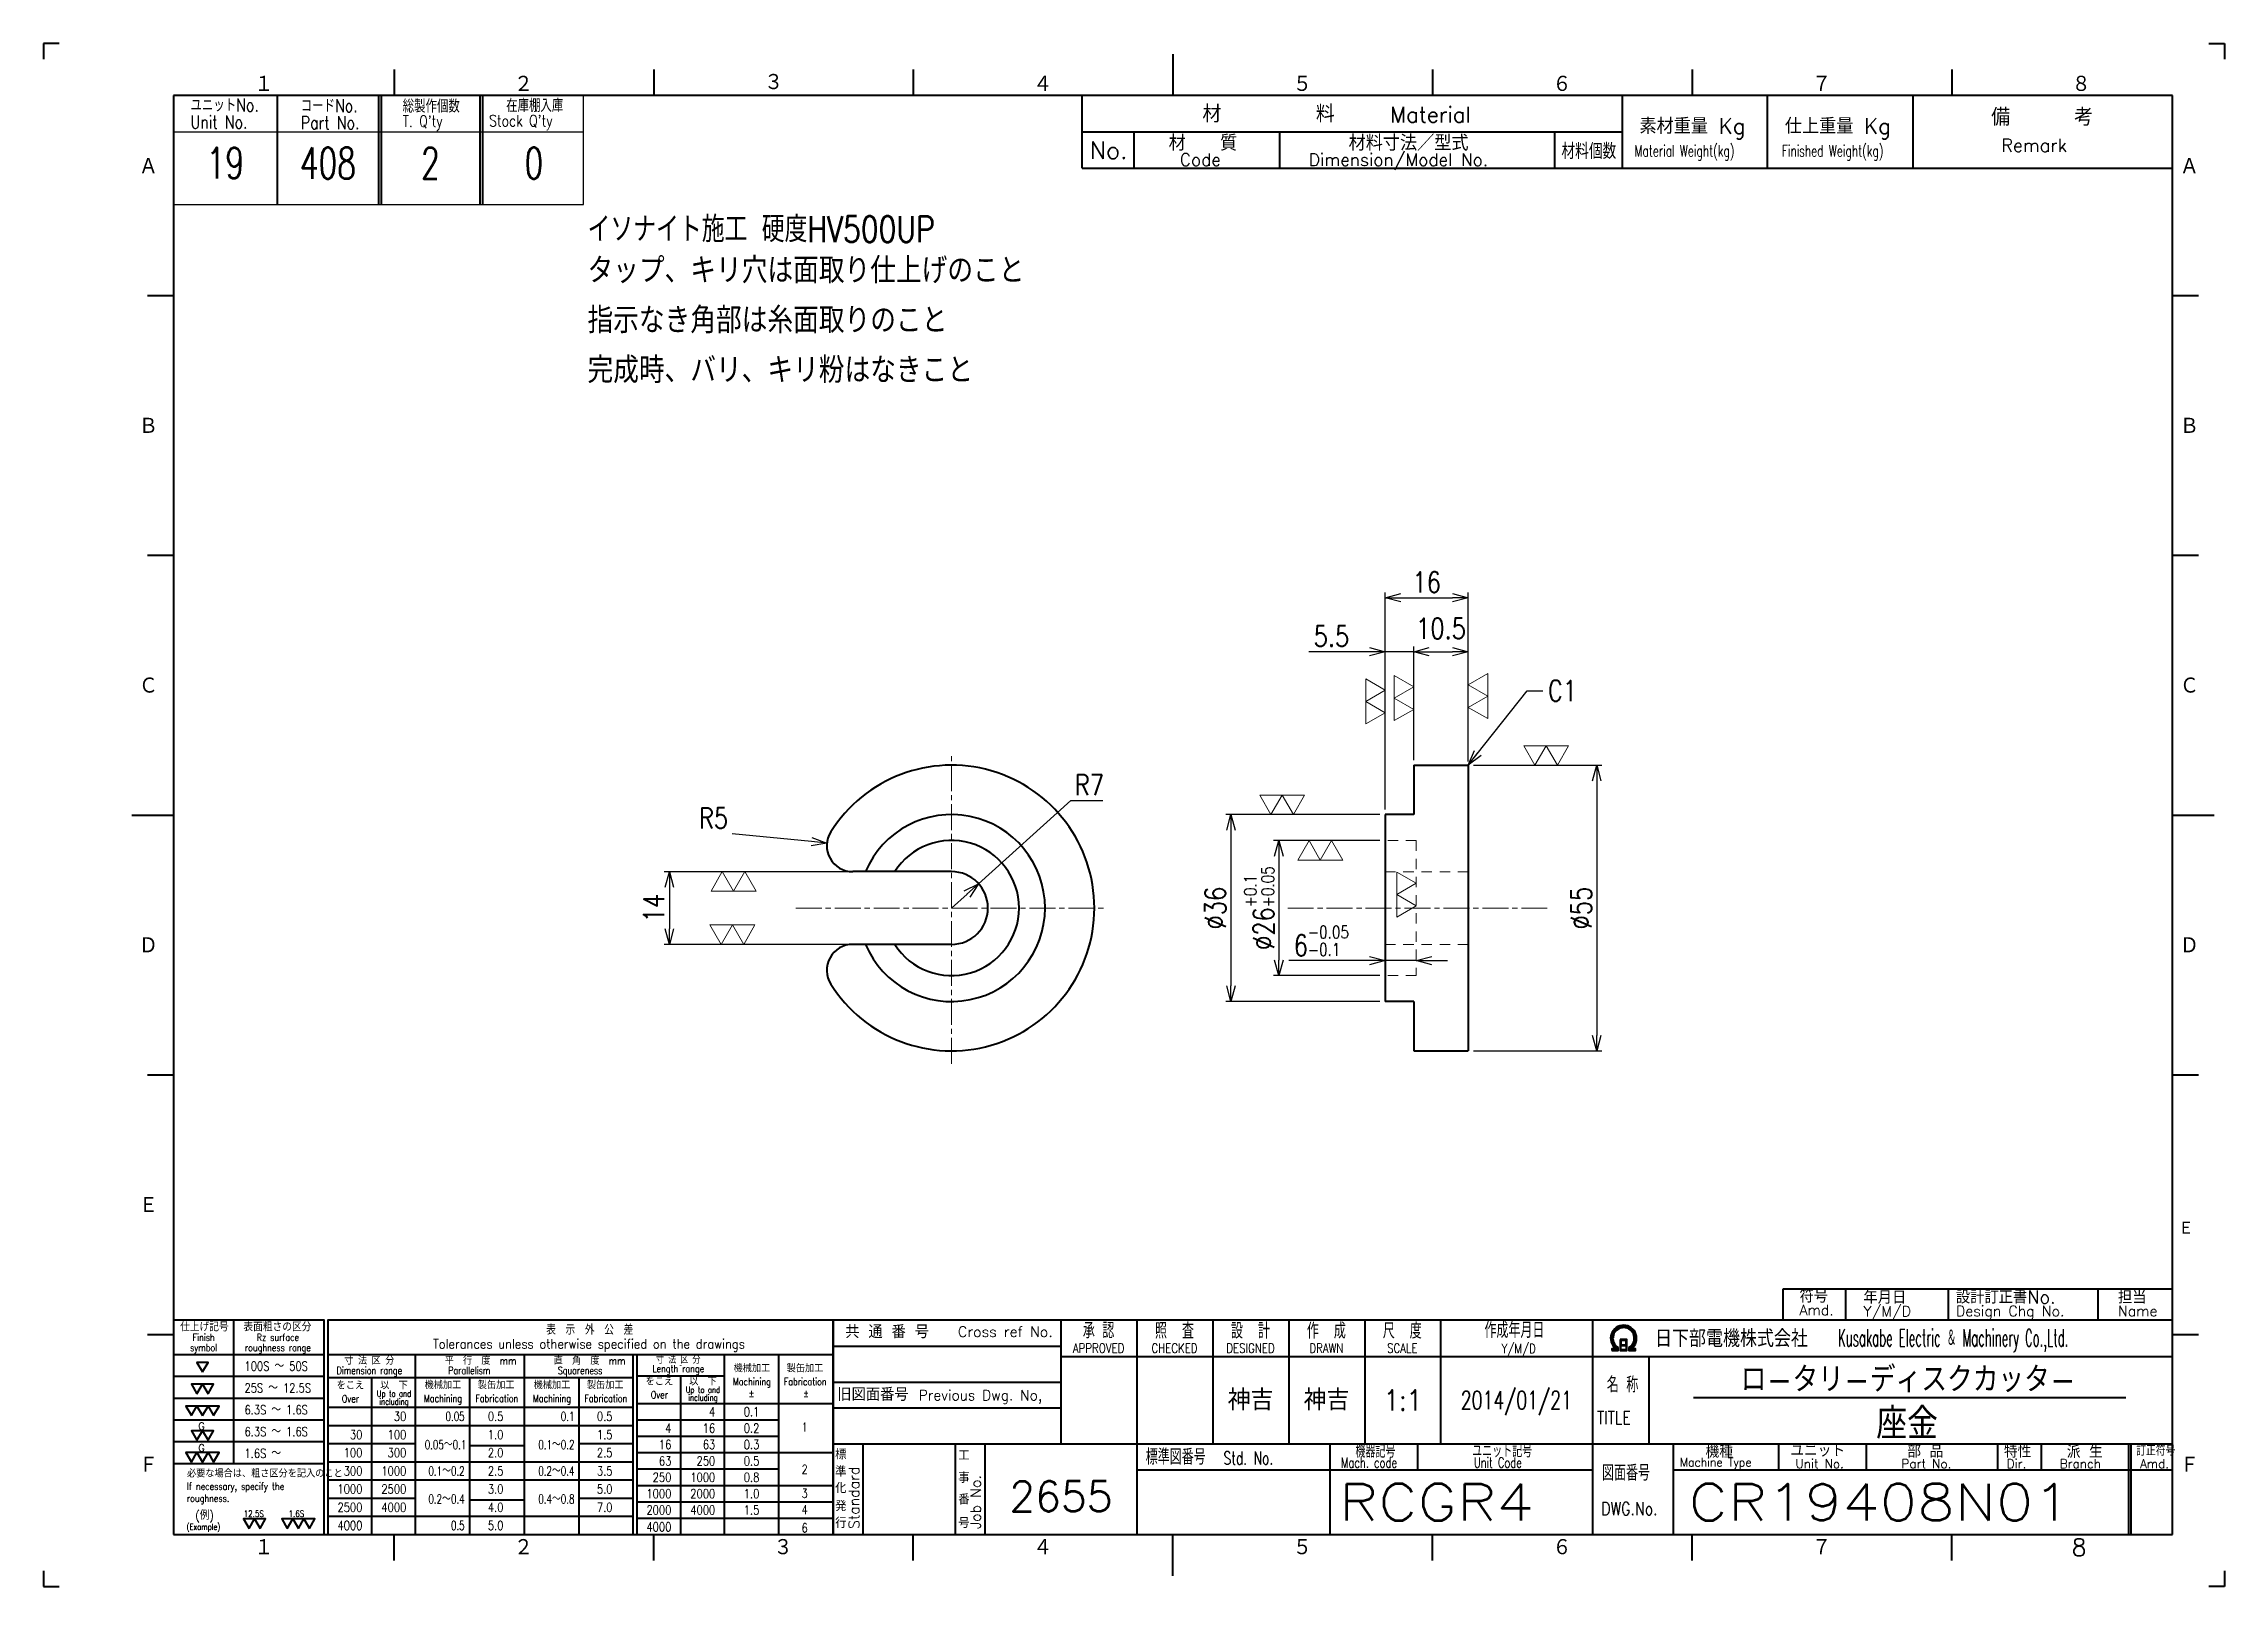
# Model space of a CAD drawing. Header units: millimetres. Extents: x 0 to 420, y 0 to 297.
import ezdxf
from ezdxf.enums import TextEntityAlignment as Align

# ---------------------------------------------------------------- set-up
doc = ezdxf.new("R2010")
doc.units = ezdxf.units.MM
doc.linetypes.add('GEN7A', pattern=[7.5, 5, -0.75, 1, -0.75])
doc.linetypes.add('HIDDEN2', pattern=[3.5, 2, -1.5])
doc.layers.get('0').update_dxf_attribs({"lineweight": 20})
doc.layers.get('DEFPOINTS').update_dxf_attribs({"color": 253})
for name, color, linetype, lineweight in [('2', 5, 'Continuous', 40), ('3A', 6, 'HIDDEN2', 20), ('5', 3, 'Continuous', 13), ('6', 7, 'Continuous', 50), ('7A', 4, 'GEN7A', 13), ('8', 1, 'Continuous', 13), ('WAKU', 7, 'Continuous', 40)]:
    doc.layers.add(name, color=color, linetype=linetype, lineweight=lineweight)
doc.layers.add('RAHM2', color=1, linetype='Continuous')
doc.styles.add('DIMENSION', font='romans.shx', dxfattribs={"width": 0.8, "bigfont": 'extfont2.shx'})
doc.styles.get("Standard").update_dxf_attribs({"font": 'romans.shx', "width": 0.8, "bigfont": 'extfont2.shx'})
doc.dimstyles.new('GEN-ISO', dxfattribs={"dimtxt": 4, "dimasz": 3, "dimexe": 1, "dimexo": 1, "dimgap": 1, "dimtad": 3, "dimrnd": 0.01, "dimdsep": 46, "dimtxsty": 'Standard', "dimblk": 'OPEN30', "dimcen": 0, "dimclrt": 7, "dimadec": 3, "dimazin": 2, "dimtp": 0.1, "dimtm": 0.1, "dimtfac": 0.6, "dimtmove": 2, "dimatfit": 3, "dimldrblk": 'OPEN30', "dimfxl": 1, "dimarcsym": 0})
doc.dimstyles.new('GEN-ISO$4', dxfattribs={"dimtxt": 4, "dimasz": 3, "dimexe": 1, "dimexo": 1, "dimgap": 1, "dimtad": 1, "dimtoh": 1, "dimrnd": 0.01, "dimdsep": 46, "dimtxsty": 'Standard', "dimblk": 'OPEN30', "dimcen": 0, "dimclrt": 7, "dimazin": 2, "dimtp": 0.1, "dimtm": 0.1, "dimtfac": 0.6, "dimtofl": 0, "dimtmove": 0, "dimatfit": 2, "dimldrblk": 'OPEN30', "dimfxl": 1, "dimarcsym": 0})

# ---------------------------------------------------------------- blocks, each defined once
blk = doc.blocks.new('注釈')
at = {"layer": '6', "width": 0.9}
for s, p in [('タップ、キリ穴は面取り仕上げのこと', (0, 19.2)), ('指示なき角部は糸面取りのこと', (0, 9.6)), ('完成時、バリ、キリ粉はなきこと', (0, 0))]:
    blk.add_text(s, height=5, dxfattribs=at).set_placement(p)
blk = doc.blocks.new('A3部品図')
at = {"layer": 'WAKU', "color": 5, "linetype": 'Continuous'}
for p, q in [((3, 297), (0, 297)), ((0, 297), (0, 294)), ((217.5, 295), (217.5, 287)), ((417, 297), (420, 297)), ((420, 297), (420, 294)), ((67.5, 292), (67.5, 287)), ((117.5, 292), (117.5, 287)), ((167.5, 292), (167.5, 287)), ((267.5, 292), (267.5, 287)), ((317.5, 292), (317.5, 287)), ((367.5, 292), (367.5, 287)), ((410, 287), (25, 287)), ((25, 287), (25, 10)), ((410, 10), (410, 287)), ((20, 248.5), (25, 248.5)), ((410, 248.5), (415, 248.5)), ((20, 198.5), (25, 198.5)), ((410, 198.5), (415, 198.5)), ((17, 148.5), (25, 148.5)), ((410, 148.5), (418, 148.5)), ((20, 98.5), (25, 98.5)), ((410, 98.5), (415, 98.5)), ((20, 48.5), (25, 48.5)), ((410, 48.5), (415, 48.5)), ((25, 10), (410, 10)), ((67.5, 5), (67.5, 10)), ((117.5, 5), (117.5, 10)), ((167.5, 5), (167.5, 10)), ((217.5, 2), (217.5, 10)), ((267.5, 5), (267.5, 10)), ((317.5, 5), (317.5, 10)), ((367.5, 5), (367.5, 10)), ((0, 3), (0, 0)), ((0, 0), (3, 0)), ((420, 0), (417, 0)), ((420, 3), (420, 0))]:
    blk.add_line(p, q, dxfattribs=at)
at = {"layer": 'WAKU', "color": 7, "linetype": 'Continuous'}
for p, q in [((200, 273), (200, 287)), ((304, 287), (304, 273)), ((332, 273), (332, 287)), ((360, 287), (360, 273)), ((200, 280), (304, 280)), ((210, 273), (210, 280)), ((238, 280), (238, 273)), ((291, 280), (291, 273)), ((200, 273), (410, 273)), ((410, 51.26), (410, 78.46)), ((36.55, 51.26), (36.55, 23.66)), ((25, 44.66), (54.05, 44.66)), ((54.75, 44.66), (152.05, 44.66)), ((71.55, 44.66), (71.55, 10)), ((92.55, 44.66), (92.55, 10)), ((113.55, 10), (113.55, 44.66)), ((114.25, 44.66), (114.25, 10)), ((122.65, 42.56), (122.65, 42.54)), ((131.05, 44.66), (131.05, 10)), ((141.55, 44.66), (141.55, 10)), ((54.75, 40.21), (113.55, 40.21)), ((63.15, 40.21), (63.15, 10)), ((82.05, 40.21), (82.05, 10)), ((103.05, 40.21), (103.05, 10)), ((114.25, 40.56), (131.05, 40.56)), ((122.65, 40.56), (122.65, 10)), ((54.75, 34.5), (113.55, 34.5)), ((114.25, 35.2), (152.05, 35.2)), ((25, 23.66), (54.05, 23.66))]:
    blk.add_line(p, q, dxfattribs=at)
at = {"layer": 'WAKU', "color": 3}
for p, q in [((25, 40.46), (54.05, 40.46)), ((25, 36.26), (54.05, 36.26)), ((25, 32.06), (54.05, 32.06)), ((54.75, 31), (113.55, 31)), ((114.25, 32.05), (141.55, 32.05)), ((25, 27.86), (54.05, 27.86)), ((54.75, 27.5), (71.55, 27.5)), ((82.05, 27.15), (92.55, 27.15)), ((114.25, 28.9), (141.55, 28.9)), ((114.25, 25.75), (152.05, 25.75)), ((54.75, 24), (113.55, 24)), ((54.75, 20.5), (113.55, 20.5)), ((54.75, 17), (71.55, 17)), ((114.25, 19.45), (152.05, 19.45)), ((54.75, 13.5), (113.55, 13.5)), ((82.05, 16.65), (92.55, 16.65)), ((114.25, 16.3), (152.05, 16.3)), ((114.25, 13.15), (152.05, 13.15))]:
    blk.add_line(p, q, dxfattribs=at)
at = {"layer": 'WAKU'}
for p, q in [((103.05, 27.5), (113.55, 27.5)), ((114.25, 22.6), (141.55, 22.6)), ((103.05, 17), (113.55, 17))]:
    blk.add_line(p, q, dxfattribs=at)
for points in [[(25, 10), (54.05, 10), (54.05, 51.26), (25, 51.26)], [(54.75, 10), (152.05, 10), (152.05, 51.26), (54.75, 51.26)]]:
    blk.add_lwpolyline(points, close=True, dxfattribs=at)
at = {"layer": 'WAKU', "color": 7, "linetype": 'Continuous'}
for points in [[(30.6, 41.29), (31.66, 43.12), (29.54, 43.12), (30.6, 41.29)], [(29.54, 37.09), (30.6, 38.92), (28.48, 38.92), (29.54, 37.09)], [(31.66, 37.09), (32.72, 38.92), (30.6, 38.92), (31.66, 37.09)], [(28.48, 32.89), (29.54, 34.72), (27.42, 34.72), (28.48, 32.89)], [(30.6, 32.89), (31.66, 34.72), (29.54, 34.72), (30.6, 32.89)], [(32.72, 32.89), (33.78, 34.72), (31.66, 34.72), (32.72, 32.89)], [(29.54, 28.12), (30.6, 29.96), (28.48, 29.96), (29.54, 28.12)], [(31.66, 28.12), (32.72, 29.96), (30.6, 29.96), (31.66, 28.12)], [(28.48, 23.92), (29.54, 25.76), (27.42, 25.76), (28.48, 23.92)], [(30.6, 23.92), (31.66, 25.76), (29.54, 25.76), (30.6, 23.92)], [(32.72, 23.92), (33.78, 25.76), (31.66, 25.76), (32.72, 23.92)], [(39.56, 11.14), (40.62, 12.98), (38.49, 12.98), (39.56, 11.14)], [(41.68, 11.14), (42.74, 12.98), (40.62, 12.98), (41.68, 11.14)], [(46.93, 11.14), (47.99, 12.98), (45.87, 12.98), (46.93, 11.14)], [(49.06, 11.14), (50.12, 12.98), (47.99, 12.98), (49.06, 11.14)], [(51.18, 11.14), (52.24, 12.98), (50.12, 12.98), (51.18, 11.14)]]:
    blk.add_lwpolyline(points, close=True, dxfattribs=at)
at = {"layer": 'WAKU'}
blk.add_blockref('注釈', (104.75, 231.65), dxfattribs=at)
at = {"layer": 'WAKU', "color": 5, "linetype": 'Continuous'}
for s, height, p in [('１', 3.31, (40.6, 287.58)), ('２', 3.31, (90.6, 287.58)), ('４', 3.31, (190.6, 287.58)), ('５', 3.31, (240.6, 287.58)), ('６', 3.31, (290.6, 287.58)), ('７', 3.31, (340.6, 287.58)), ('８', 3.31, (390.6, 287.58)), ('Ａ', 3.31, (18.36, 271.74)), ('Ａ', 3.31, (411.44, 271.74)), ('Ｂ', 3.31, (18.36, 221.74)), ('Ｂ', 3.31, (411.44, 221.74)), ('Ｃ', 3.31, (18.36, 171.74)), ('Ｃ', 3.31, (411.44, 171.74)), ('Ｄ', 3.31, (18.36, 121.74)), ('Ｄ', 3.31, (411.44, 121.74)), ('Ｅ', 3.31, (18.36, 71.74)), ('Ｅ', 2.65, (411.15, 67.64)), ('Ｆ', 3.31, (18.36, 21.74)), ('Ｆ', 3.31, (411.44, 21.74)), ('１', 3.31, (40.6, 5.87)), ('２', 3.31, (90.6, 5.87)), ('３', 3.31, (140.6, 5.87)), ('４', 3.31, (190.6, 5.87)), ('５', 3.31, (240.6, 5.87)), ('６', 3.31, (290.6, 5.87)), ('７', 3.31, (340.6, 5.87)), ('8', 3.31, (390.6, 5.87))]:
    blk.add_text(s, height=height, dxfattribs=at).set_placement(p)
blk.add_text('３', height=3.31, dxfattribs=at).set_placement((140.6, 289.58), align=Align.MIDDLE)
at = {"layer": 'WAKU', "color": 7, "linetype": 'Continuous'}
for s, height, p in [('材\u3000\u3000\u3000\u3000\u3000料', 3.311, (223.18, 281.82)), ('Material', 3, (259.34, 281.82)), ('素材重量 Kg', 3, (307.35, 279.63)), ('仕上重量 Kg', 3, (335.35, 279.63)), ('備     考', 3.311, (375.08, 281.21)), ('No.', 3.311, (201.5, 274.82)), ('材\u3000\u3000質', 3, (216.68, 276.39)), ('材料寸法／型式', 3, (251.33, 276.39)), ('Remark', 2.5, (377.03, 276.16)), ('Code', 2.4, (218.82, 273.45)), ('Dimension/Model No.', 2.4, (243.65, 273.45))]:
    blk.add_text(s, height=height, dxfattribs=at).set_placement(p)
for s, height, width, p in [('材料個数', 3, 0.8, (292.32, 274.79)), ('Material Weight(kg)', 2.2, 0.68, (306.37, 275.25)), ('Finished Weight(kg)', 2.2, 0.68, (334.74, 275.25)), ('100S ～ 50S', 1.75, 0.8, (38.69, 41.52)), ('25S ～ 12.5S', 1.75, 0.8, (38.69, 37.32)), ('6.3S ～ 1.6S', 1.75, 0.8, (38.69, 33.12)), ('0.1', 1.75, 0.8, (134.84, 32.73)), ('6.3S ～ 1.6S', 1.75, 0.8, (38.69, 28.92)), ('0.2', 1.75, 0.8, (134.84, 29.58)), ('1', 1.75, 0.8, (145.97, 29.81)), ('1.6S ～ ', 1.75, 0.8, (38.69, 24.72)), ('0.3', 1.75, 0.8, (134.84, 26.43)), ('必要な場合は、粗さ区分を記入のこと', 1.4, 0.9, (27.61, 20.99)), ('0.5', 1.75, 0.8, (134.84, 23.28)), ('0.8', 1.75, 0.8, (134.84, 20.13)), ('2', 1.75, 0.8, (145.97, 21.65)), ('If necessary, specify the', 1.4, 0.8, (27.61, 18.58)), ('roughness.', 1.4, 0.8, (27.61, 16.26)), ('1.0', 1.75, 0.8, (134.84, 16.98)), ('3', 1.75, 0.8, (145.97, 17.04)), ('(例)', 1.6, 0.9, (29.2, 12.85)), ('12.5S', 1.26, 0.8, (38.53, 13.36)), ('1.6S', 1.26, 0.8, (47.18, 13.36)), ('1.5', 1.75, 0.8, (134.84, 13.83)), ('4', 1.75, 0.8, (145.97, 13.89)), ('(Example)', 1.2, 0.8, (27.53, 10.87)), ('6', 1.75, 0.8, (145.97, 10.39))]:
    blk.add_text(s, height=height, dxfattribs=dict(at, width=width)).set_placement(p)
for s, height, width, p in [('仕上げ記号', 1.54, 0.9, (30.97, 49.13)), ('表面粗さの区分', 1.54, 0.9, (45.03, 49.13)), ('表\u3000示\u3000外\u3000公\u3000差', 1.8, 0.9, (105.18, 48.48)), ('symbol', 1.4, 0.8, (30.82, 45.27)), ('Finish', 1.4, 0.8, (30.82, 47.24)), ('roughness range', 1.4, 0.8, (45.12, 45.27)), ('Rz surface', 1.4, 0.8, (45.12, 47.24)), ('Tolerances unless otherwise specified on the drawings', 1.8, 0.9, (105.02, 45.77)), ('Dimension range', 1.4, 0.8, (62.73, 40.86)), ('寸 法 区 分', 1.4, 0.9, (62.73, 42.71)), ('Parallelism', 1.4, 0.8, (81.99, 40.86)), ('平\u3000行\u3000度\u3000mm', 1.4, 0.9, (84.16, 42.71)), ('Squareness', 1.4, 0.8, (103.32, 40.86)), ('直\u3000角\u3000度\u3000mm', 1.4, 0.9, (105.16, 42.71)), ('Length range', 1.4, 0.8, (122.23, 41.21)), ('寸 法 区 分', 1.4, 0.8, (122.23, 42.89)), ('機械加工', 1.4, 0.9, (136.41, 41.24)), ('製缶加工', 1.4, 0.9, (146.64, 41.24)), ('をこえ', 1.4, 0.9, (59.09, 37.95)), ('以\u3000下', 1.4, 0.9, (67.49, 37.95)), ('機械加工', 1.4, 0.9, (76.91, 38.02)), ('製缶加工', 1.4, 0.9, (87.16, 38.02)), ('機械加工', 1.4, 0.9, (97.91, 38.02)), ('製缶加工', 1.4, 0.9, (108.16, 38.02)), ('をこえ', 1.4, 0.9, (118.59, 38.7)), ('Up to and', 1.2, 0.8, (126.98, 37.25)), ('以\u3000下', 1.4, 0.9, (126.99, 38.7)), ('Machining', 1.4, 0.8, (136.41, 38.72)), ('Fabrication', 1.4, 0.8, (146.68, 38.72)), ('Over', 1.4, 0.8, (59.09, 35.42)), ('Up to and', 1.2, 0.8, (67.48, 36.5)), ('including', 1.2, 0.8, (67.49, 34.98)), ('Machining', 1.4, 0.8, (76.91, 35.49)), ('Fabrication', 1.4, 0.8, (87.28, 35.49)), ('Machining', 1.4, 0.8, (97.91, 35.49)), ('Fabrication', 1.4, 0.8, (108.28, 35.49)), ('Over', 1.4, 0.8, (118.59, 36.17)), ('including', 1.2, 0.8, (126.99, 35.73)), ('%%P', 1.4, 0.9, (136.33, 36.46)), ('%%P', 1.4, 0.9, (146.83, 36.46))]:
    blk.add_text(s, height=height, dxfattribs=dict(at, width=width)).set_placement(p, align=Align.CENTER)
for s, width, p in [('30', 0.8, (69.85, 31.85)), ('0.05', 0.7, (81.08, 31.85)), ('0.5', 0.8, (88.56, 31.85)), ('0.1', 0.7, (102.24, 31.85)), ('0.5', 0.8, (109.56, 31.85)), ('4', 0.8, (129.35, 32.73)), ('30', 0.8, (61.4, 28.35)), ('100', 0.8, (69.85, 28.35)), ('1.0', 0.8, (88.56, 28.35)), ('1.5', 0.8, (109.56, 28.35)), ('4', 0.8, (120.9, 29.58)), ('16', 0.8, (129.35, 29.58)), ('100', 0.8, (61.4, 24.85)), ('300', 0.8, (69.85, 24.85)), ('0.05～0.1', 0.7, (81.41, 26.42)), ('2.0', 0.8, (88.56, 24.85)), ('0.1～0.2', 0.7, (102.24, 26.42)), ('2.5', 0.8, (109.56, 24.85)), ('16', 0.8, (120.9, 26.43)), ('63', 0.8, (129.35, 26.43)), ('300', 0.8, (61.4, 21.35)), ('1000', 0.8, (69.85, 21.35)), ('0.1～0.2', 0.7, (81.08, 21.35)), ('2.5', 0.8, (88.56, 21.35)), ('0.2～0.4', 0.7, (102.24, 21.35)), ('3.5', 0.8, (109.56, 21.35)), ('250', 0.8, (120.9, 20.13)), ('63', 0.8, (120.9, 23.28)), ('1000', 0.8, (129.35, 20.13)), ('250', 0.8, (129.35, 23.28)), ('1000', 0.8, (61.4, 17.85)), ('2500', 0.8, (69.85, 17.85)), ('0.2～0.4', 0.7, (81.08, 15.93)), ('3.0', 0.8, (88.56, 17.85)), ('0.4～0.8', 0.7, (102.24, 15.93)), ('5.0', 0.8, (109.56, 17.85)), ('1000', 0.8, (120.9, 16.98)), ('2000', 0.8, (129.35, 16.98)), ('2500', 0.8, (61.4, 14.35)), ('4000', 0.8, (61.4, 10.85)), ('4000', 0.8, (69.85, 14.35)), ('0.5', 0.7, (81.08, 10.85)), ('4.0', 0.8, (88.56, 14.35)), ('5.0', 0.8, (88.56, 10.85)), ('7.0', 0.8, (109.56, 14.35)), ('2000', 0.8, (120.9, 13.83)), ('4000', 0.8, (129.35, 13.83)), ('4000', 0.8, (120.9, 10.58))]:
    blk.add_text(s, height=1.75, dxfattribs=dict(at, width=width)).set_placement(p, align=Align.RIGHT)
for p in [(31.04, 30.15), (31.04, 25.95)]:
    blk.add_text('G', height=1.4, dxfattribs=at).set_placement(p, align=Align.RIGHT)
blk = doc.blocks.new('A3表題欄')
at = {"layer": 'RAHM2', "color": 5, "linetype": 'Continuous'}
for p, q in [((-306, 256), (-306, 277)), ((-385, 256), (-345.5, 256)), ((-345.5, 256), (-306, 256))]:
    blk.add_line(p, q, dxfattribs=at)
at = {"layer": 'RAHM2', "color": 7, "linetype": 'Continuous'}
for p, q in [((-385, 270), (-345.5, 270)), ((-345.5, 270), (-306, 270))]:
    blk.add_line(p, q, dxfattribs=at)
at = {"layer": 'WAKU', "linetype": 'Continuous'}
for p, q in [((-365, 277), (-365, 256)), ((-345.5, 277), (-345.5, 256)), ((-345, 277), (-345, 256)), ((-326, 277), (-326, 256)), ((-325.5, 277), (-325.5, 256))]:
    blk.add_line(p, q, dxfattribs=at)
at = {"layer": 'WAKU'}
for p, q in [((-75, 47.26), (0, 47.26)), ((-75, 41.26), (-75, 47.26)), ((-63, 47.26), (-63, 41.26)), ((-43.2, 47.26), (-43.2, 41.26)), ((-14.4, 47.26), (-14.4, 41.26)), ((-214.07, 41.26), (-214.07, 17.42)), ((-199.45, 41.26), (-199.45, 0)), ((-184.82, 41.26), (-184.82, 17.42)), ((-170.2, 41.26), (-170.2, 17.42)), ((-155.57, 41.26), (-155.57, 17.42)), ((-140.95, 41.26), (-140.95, 17.42)), ((-111.7, 41.26), (-111.7, 0)), ((-257.95, 36.26), (-214.07, 36.26)), ((-214.07, 34.26), (0, 34.26)), ((-140.95, 34.26), (-140.95, 17.42)), ((-111.7, 34.26), (-111.7, 34.26)), ((-100.83, 34.26), (-100.83, 17.42)), ((-257.95, 29.34), (-214.07, 29.34)), ((-92.27, 26.35), (-8.97, 26.35)), ((-257.95, 24.34), (-214.07, 24.34)), ((-257.95, 17.42), (0, 17.42)), ((-252.23, 17.42), (-252.23, 0)), ((-234.41, 17.42), (-234.41, 0)), ((-228.7, 17.42), (-228.7, 0)), ((-162.27, 17.42), (-162.27, 0)), ((-145.41, 17.42), (-145.41, 12.42)), ((-96.17, 17.42), (-96.17, 0)), ((-75.85, 17.42), (-75.85, 12.42)), ((-59, 17.42), (-59, 12.42)), ((-33.71, 17.42), (-33.71, 12.42)), ((-25.28, 17.42), (-25.28, 12.42)), ((-199.45, 12.42), (-111.7, 12.42)), ((-96.17, 12.42), (0, 12.42))]:
    blk.add_line(p, q, dxfattribs=at)
at = {"layer": 'WAKU', "color": 7, "linetype": 'Continuous'}
for p, q in [((-8.43, 0), (-8.43, 17.42)), ((-7.93, 0), (-7.93, 17.42))]:
    blk.add_line(p, q, dxfattribs=at)
at = {"layer": 'WAKU', "color": 5}
blk.add_lwpolyline([(0, 41.26), (-257.95, 41.26), (-257.95, 0)], dxfattribs=at)
at = {"layer": 'WAKU'}
for points in [[(-107.98, 35.4), (-106.78, 35.4), (-106.78, 36.01)], [(-107.98, 35.58), (-107.03, 35.58), (-107.03, 35.91)], [(-107.28, 35.82), (-107.28, 35.75), (-107.98, 35.75), (-107.98, 35.4)], [(-106.38, 37.51), (-106.38, 35.4), (-105.08, 35.4), (-105.08, 37.51), (-106.38, 37.51)], [(-106.23, 37.36), (-106.23, 36.53), (-105.23, 36.53), (-105.23, 37.36), (-106.23, 37.36)], [(-105.23, 36.38), (-105.23, 35.55), (-106.23, 35.55), (-106.23, 36.38), (-105.23, 36.38)], [(-104.68, 35.98), (-104.68, 35.4), (-103.42, 35.4), (-103.42, 35.75), (-104.15, 35.75), (-104.15, 35.8)], [(-104.43, 35.87), (-104.43, 35.58), (-103.42, 35.58)]]:
    blk.add_lwpolyline(points, dxfattribs=at)
for radius, start, end in [(2.5, 308.2706, 230.8952), (2.28, 303.9949, 234.4013), (2.06, 299.8294, 238.4756)]:
    blk.add_arc((-105.7, 37.76), radius, start, end, dxfattribs=at)
at = {"layer": 'RAHM2', "color": 7, "linetype": 'Continuous', "width": 0.8}
for s, height, p in [('ユニットNo.', 2.5, (-381.71, 273.92)), ('Unit No.', 2.5, (-381.71, 270.64)), ('Part No.', 2.5, (-360.48, 270.53)), ('コードNo.', 2.5, (-360.48, 273.81)), ('総製作個数', 2.5, (-340.84, 273.72)), ("T. Q'ty", 2.2, (-340.84, 270.96)), ("Stock Q'ty", 2.2, (-324.2, 271.06)), ('在庫棚入庫', 2.5, (-320.92, 273.82))]:
    blk.add_text(s, height=height, dxfattribs=at).set_placement(p)
at = {"layer": 'WAKU'}
for s, height, p in [('符号', 2.5, (-71.83, 44.63)), ('年月日', 2.5, (-59.51, 44.4)), ('設計訂正書No.', 2.5, (-41.71, 44.44)), ('担当', 2.5, (-10.5, 44.44)), ('Amd.', 2, (-71.83, 42.2)), ('Y/M/D', 2, (-59.51, 41.97)), ('Design Chg No.', 2, (-41.71, 42.01)), ('Name', 2, (-10.5, 42.01)), ('旧図面番号', 2.5, (-257.15, 25.71)), ('機種', 2.4, (-89.92, 14.76)), ('ユニット', 2.4, (-73.61, 14.96)), ('部 品', 2.4, (-51.07, 14.79)), ('特性', 2.4, (-32.45, 14.78)), ('派 生', 2.4, (-20.35, 14.72)), ('標', 2, (-257.56, 14.43)), ('準', 2, (-257.56, 11.11)), ('工', 2, (-233.85, 14.24)), ('Unit No.', 1.7, (-72.61, 12.76)), ('Part No.', 1.7, (-52.19, 12.76)), ('Dir.', 1.7, (-31.91, 12.76)), ('Branch', 1.7, (-21.72, 12.76)), ('化', 2, (-257.56, 7.95)), ('事', 2, (-233.85, 9.93)), ('発', 2, (-257.56, 4.47)), ('番', 2, (-233.85, 5.76)), ('行', 2, (-257.56, 1.24)), ('号', 2, (-233.85, 1.24))]:
    blk.add_text(s, height=height, dxfattribs=at).set_placement(p)
for s, height, p in [('共 通 番 号', 2.5, (-247.55, 39.14)), ('Cross ref No.', 2, (-224.77, 39.04))]:
    blk.add_text(s, height=height, dxfattribs=at).set_placement(p, align=Align.MIDDLE)
for s, height, width, p in [('承 認', 3, 0.7, (-206.82, 39.35)), ('照  査', 3, 0.7, (-192.2, 39.35)), ('設  計', 3, 0.7, (-177.57, 39.35)), ('作  成', 3, 0.7, (-162.95, 39.35)), ('尺  度', 3, 0.7, (-148.33, 39.35)), ('APPROVED', 1.8, 0.8, (-206.82, 35.85)), ('CHECKED', 1.8, 0.8, (-192.2, 35.85)), ('DESIGNED', 1.8, 0.8, (-177.57, 35.85)), ('DRAWN', 1.8, 0.8, (-162.95, 35.85)), ('SCALE', 1.8, 0.8, (-148.33, 35.85)), ('DWG.No.', 2.5, 0.8, (-104.59, 4.96))]:
    blk.add_text(s, height=height, dxfattribs=dict(at, width=width)).set_placement(p, align=Align.MIDDLE)
for s, height, width, p in [('作成年月日', 3, 0.7, (-132.51, 37.82)), ('Kusakabe Electric ＆ Machinery Co.,Ltd.', 3.3108, 0.5, (-64.44, 36.19)), ('Y/M/D', 1.8, 0.8, (-129.21, 34.87)), ('名 称', 3, 0.7, (-108.94, 27.33)), ('Previous Dwg. No,', 2, 0.97, (-241.46, 25.8)), ('TITLE', 2.5, 0.8, (-110.82, 21.25)), ('機器記号', 2.5, 0.7, (-157.35, 14.77)), ('ユニット記号', 2.5, 0.7, (-134.86, 14.85)), ('標準図番号', 3, 0.7, (-197.74, 13.44)), ('Std. No.', 2.5, 0.7, (-182.77, 13.44)), ('Mach. code', 2, 0.7, (-160.14, 12.83)), ('Unit Code', 2, 0.7, (-134.55, 12.83)), ('図面番号', 3, 0.7, (-109.85, 10.37)), ('Machine Type', 1.7, 0.9, (-94.85, 13.05))]:
    blk.add_text(s, height=height, dxfattribs=dict(at, width=width)).set_placement(p)
at = {"layer": 'WAKU', "width": 0.844147}
blk.add_text('日下部電機株式会社', height=3.311, dxfattribs=at).set_placement((-99.65, 36.06), (-70.21, 36.06), align=Align.FIT)
at = {"layer": 'WAKU', "color": 7, "linetype": 'Continuous', "width": 0.7}
blk.add_text('訂正符号', height=2, dxfattribs=at).set_placement((-6.99, 15.16))
at = {"layer": 'WAKU'}
for s, p in [('Standard', (-252.93, 1.05)), ('Job No.', (-229.5, 1.05))]:
    blk.add_text(s, height=2, rotation=90, dxfattribs=at).set_placement(p)
at = {"layer": 'WAKU', "color": 7, "linetype": 'Continuous'}
blk.add_text('Amd.', height=1.7, dxfattribs=at).set_placement((-6.26, 12.76))
at = {"layer": 'WAKU', "linetype": 'Continuous', "width": 0.7}
for tag, p in [('GEN-TITLE-UN', (-375, 264.01)), ('GEN-TITLE-PT', (-355.25, 264)), ('GEN-TITLE-QT', (-335.51, 264)), ('GEN-TITLE-STO', (-315.57, 264))]:
    blk.add_attdef(tag, text='', height=6, dxfattribs=at).set_placement(p, align=Align.MIDDLE)
at = {"layer": 'WAKU'}
for tag, height, width, p in [('GEN-TITLE-CRO', 4, 0.8, (-236.01, 32.8)), ('HEADER1', 5, 0.9, (-50.88, 30.15)), ('GEN-TITLE-SCA', 4, 0.85, (-148.21, 25.85)), ('GEN-TITLE-PRE', 4, 0.8, (-236.01, 20.88)), ('HEADER2', 6, 0.9, (-51.11, 21.68))]:
    blk.add_attdef(tag, text='', height=height, dxfattribs=dict(at, width=width)).set_placement(p, align=Align.MIDDLE)
for tag, p in [('GEN-TITLE-APP｛3.4｝', (-206.8, 26.09)), ('GEN-TITLE-CHE｛3.4｝', (-192.17, 26.09)), ('GEN-TITLE-DES｛3.4｝', (-177.55, 26.09)), ('GEN-TITLE-DRA｛3.4｝', (-162.93, 26.09))]:
    blk.add_attdef(tag, text='', height=4, dxfattribs=at).set_placement(p, align=Align.MIDDLE)
at = {"layer": 'WAKU', "width": 0.7}
blk.add_attdef('GEN-TITLE-DAT', text='', height=3.5, dxfattribs=at).set_placement((-126.36, 24.1), align=Align.CENTER)
blk.add_attdef('GEN-TITLE-DAT1{4.4}', text='', height=3.5, dxfattribs=at).set_placement((-243.52, 8.71), align=Align.MIDDLE_CENTER)
at = {"layer": 'WAKU', "color": 5}
blk.add_attdef('HEADER6', text='', height=5.8, dxfattribs=at).set_placement((-214.07, 2.7), align=Align.BOTTOM_CENTER)
at = {"layer": 'WAKU', "style": 'DIMENSION', "width": 1.2}
blk.add_attdef('HEADER13', text='', height=7.02, dxfattribs=at).set_placement((-196.44, 6.21), align=Align.MIDDLE_LEFT)
at = {"layer": 'WAKU', "color": 5, "style": 'DIMENSION', "width": 1.2}
for tag, p in [('HEADER12', (-160.55, 6.21)), ('GEN-TITLE-DWG', (-93.21, 6.21))]:
    blk.add_attdef(tag, text='', height=7.02, dxfattribs=at).set_placement(p, align=Align.MIDDLE_LEFT)
at = {"layer": 'WAKU', "color": 5, "style": 'DIMENSION'}
blk.add_attdef('GEN-TITLE-Amd', text='', height=7.02, dxfattribs=at).set_placement((-3.96, 6.21), align=Align.MIDDLE)
blk = doc.blocks.new('_Open30')
at = {"color": 0, "linetype": 'ByBlock', "lineweight": -2}
for p, q in [((-1, 0.27), (0, 0)), ((0, 0), (-1, -0.27)), ((0, 0), (-1, 0))]:
    blk.add_line(p, q, dxfattribs=at)
blk = doc.blocks.new('*D7')
at = {"layer": '5', "color": 0, "lineweight": -2, "transparency": 16777216}
for p, q in [((263.87, 159.08), (263.87, 180.92)), ((274.37, 159.08), (274.37, 180.92)), ((266.87, 179.92), (271.37, 179.92))]:
    blk.add_line(p, q, dxfattribs=at)
at = {"layer": 'DEFPOINTS', "color": 0, "transparency": 16777216}
for p in [(274.37, 179.92), (263.87, 158.08), (274.37, 158.08)]:
    blk.add_point(p, dxfattribs=at)
at = {"layer": '5', "color": 0, "lineweight": -2, "transparency": 16777216, "xscale": 3, "yscale": 3, "zscale": 3, "rotation": 180}
blk.add_blockref('_Open30', (263.87, 179.92), dxfattribs=at)
at = {"layer": '5', "color": 0, "lineweight": -2, "transparency": 16777216, "xscale": 3, "yscale": 3, "zscale": 3}
blk.add_blockref('_Open30', (274.37, 179.92), dxfattribs=at)
at = {"layer": '5', "color": 7, "transparency": 16777216, "insert": (269.12, 184.42), "char_height": 4, "attachment_point": 5}
blk.add_mtext('10.5', dxfattribs=at)
blk = doc.blocks.new('*D8')
at = {"layer": '5', "color": 0, "lineweight": -2, "transparency": 16777216}
for p, q in [((255.37, 120.48), (239.79, 120.48)), ((264.37, 120.48), (258.37, 120.48)), ((267.37, 120.48), (270.37, 120.48))]:
    blk.add_line(p, q, dxfattribs=at)
at = {"layer": 'DEFPOINTS', "color": 0, "transparency": 16777216}
for p in [(258.37, 120.48), (258.37, 120.48), (264.37, 120.48)]:
    blk.add_point(p, dxfattribs=at)
at = {"layer": '5', "color": 0, "lineweight": -2, "transparency": 16777216, "xscale": 3, "yscale": 3, "zscale": 3}
blk.add_blockref('_Open30', (258.37, 120.48), dxfattribs=at)
at = {"layer": '5', "color": 0, "lineweight": -2, "transparency": 16777216, "xscale": 3, "yscale": 3, "zscale": 3, "rotation": 180}
blk.add_blockref('_Open30', (264.37, 120.48), dxfattribs=at)
at = {"layer": '5', "color": 7, "transparency": 16777216, "insert": (246.08, 124.28), "char_height": 4, "attachment_point": 5}
blk.add_mtext('6{\\H2.400000;\\S-0.05^ -0.1;}', dxfattribs=at)
blk = doc.blocks.new('*D9')
at = {"layer": '5', "color": 0, "lineweight": -2, "transparency": 16777216}
for p, q in [((258.37, 149.58), (258.37, 180.92)), ((263.87, 159.08), (263.87, 180.92)), ((255.37, 179.92), (243.67, 179.92)), ((263.87, 179.92), (258.37, 179.92)), ((266.87, 179.92), (269.87, 179.92))]:
    blk.add_line(p, q, dxfattribs=at)
at = {"layer": 'DEFPOINTS', "color": 0, "transparency": 16777216}
for p in [(258.37, 179.92), (263.87, 158.08), (258.37, 148.58)]:
    blk.add_point(p, dxfattribs=at)
at = {"layer": '5', "color": 0, "lineweight": -2, "transparency": 16777216, "xscale": 3, "yscale": 3, "zscale": 3}
blk.add_blockref('_Open30', (258.37, 179.92), dxfattribs=at)
at = {"layer": '5', "color": 0, "lineweight": -2, "transparency": 16777216, "xscale": 3, "yscale": 3, "zscale": 3, "rotation": 180}
blk.add_blockref('_Open30', (263.87, 179.92), dxfattribs=at)
at = {"layer": '5', "color": 7, "transparency": 16777216, "insert": (248.02, 182.92), "char_height": 4, "attachment_point": 5}
blk.add_mtext('5.5', dxfattribs=at)
blk = doc.blocks.new('*D10')
at = {"layer": '5', "color": 0, "lineweight": -2, "transparency": 16777216}
for p, q in [((257.37, 148.58), (227.67, 148.58)), ((228.67, 145.58), (228.67, 115.58)), ((257.37, 112.58), (227.67, 112.58))]:
    blk.add_line(p, q, dxfattribs=at)
at = {"layer": 'DEFPOINTS', "color": 0, "transparency": 16777216}
for p in [(258.37, 148.58), (228.67, 112.58), (258.37, 112.58)]:
    blk.add_point(p, dxfattribs=at)
at = {"layer": '5', "color": 0, "lineweight": -2, "transparency": 16777216, "xscale": 3, "yscale": 3, "zscale": 3}
for p, rotation in [((228.67, 148.58), 90), ((228.67, 112.58), 270)]:
    blk.add_blockref('_Open30', p, dxfattribs=dict(at, rotation=rotation))
at = {"layer": '5', "color": 7, "transparency": 16777216, "insert": (225.67, 130.58), "char_height": 4, "attachment_point": 5, "rotation": 90}
blk.add_mtext('%%C36', dxfattribs=at)
blk = doc.blocks.new('*D11')
at = {"layer": '5', "color": 0, "lineweight": -2, "transparency": 16777216}
for p, q in [((257.37, 143.58), (236.89, 143.58)), ((237.89, 140.58), (237.89, 120.58)), ((257.37, 117.58), (236.89, 117.58))]:
    blk.add_line(p, q, dxfattribs=at)
at = {"layer": 'DEFPOINTS', "color": 0, "transparency": 16777216}
for p in [(258.37, 143.58), (237.89, 117.58), (258.37, 117.58)]:
    blk.add_point(p, dxfattribs=at)
at = {"layer": '5', "color": 0, "lineweight": -2, "transparency": 16777216, "xscale": 3, "yscale": 3, "zscale": 3}
for p, rotation in [((237.89, 143.58), 90), ((237.89, 117.58), 270)]:
    blk.add_blockref('_Open30', p, dxfattribs=dict(at, rotation=rotation))
at = {"layer": '5', "color": 7, "transparency": 16777216, "insert": (234.09, 130.58), "char_height": 4, "attachment_point": 5, "rotation": 90}
blk.add_mtext('%%C26{\\H2.400000;\\S+0.1^ +0.05;}', dxfattribs=at)
blk = doc.blocks.new('*D12')
at = {"layer": '5', "color": 0, "lineweight": -2, "transparency": 16777216}
for p, q in [((275.37, 158.08), (300.12, 158.08)), ((299.12, 155.08), (299.12, 106.08)), ((275.37, 103.08), (300.12, 103.08))]:
    blk.add_line(p, q, dxfattribs=at)
at = {"layer": 'DEFPOINTS', "color": 0, "transparency": 16777216}
for p in [(274.37, 158.08), (274.37, 103.08), (299.12, 103.08)]:
    blk.add_point(p, dxfattribs=at)
at = {"layer": '5', "color": 0, "lineweight": -2, "transparency": 16777216, "xscale": 3, "yscale": 3, "zscale": 3}
for p, rotation in [((299.12, 158.08), 90), ((299.12, 103.08), 270)]:
    blk.add_blockref('_Open30', p, dxfattribs=dict(at, rotation=rotation))
at = {"layer": '5', "color": 7, "transparency": 16777216, "insert": (296.12, 130.58), "char_height": 4, "attachment_point": 5, "rotation": 90}
blk.add_mtext('%%C55', dxfattribs=at)
blk = doc.blocks.new('*D13')
at = {"layer": '5', "color": 0, "lineweight": -2, "transparency": 16777216}
for p, q in [((180.06, 135.28), (197.81, 151.29)), ((197.81, 151.29), (204, 151.29)), ((174.87, 130.59), (177.84, 133.27))]:
    blk.add_line(p, q, dxfattribs=at)
at = {"layer": 'DEFPOINTS', "color": 0, "transparency": 16777216}
for p in [(180.06, 135.28), (174.87, 130.59)]:
    blk.add_point(p, dxfattribs=at)
at = {"layer": '5', "color": 0, "lineweight": -2, "transparency": 16777216, "xscale": 3, "yscale": 3, "zscale": 3, "rotation": 42.04412747934393}
blk.add_blockref('_Open30', (180.06, 135.28), dxfattribs=at)
at = {"layer": '5', "color": 7, "transparency": 16777216, "insert": (201.4, 154.29), "char_height": 4, "attachment_point": 5}
blk.add_mtext('R7', dxfattribs=at)
blk = doc.blocks.new('*D14')
at = {"layer": '5', "color": 0, "lineweight": -2, "transparency": 16777216}
for p, q in [((154.83, 137.59), (119.51, 137.59)), ((120.51, 134.59), (120.51, 126.59)), ((154.83, 123.59), (119.51, 123.59))]:
    blk.add_line(p, q, dxfattribs=at)
at = {"layer": 'DEFPOINTS', "color": 0, "transparency": 16777216}
for p in [(155.83, 137.59), (120.51, 123.59), (155.83, 123.59)]:
    blk.add_point(p, dxfattribs=at)
at = {"layer": '5', "color": 0, "lineweight": -2, "transparency": 16777216, "xscale": 3, "yscale": 3, "zscale": 3}
for p, rotation in [((120.51, 137.59), 90), ((120.51, 123.59), 270)]:
    blk.add_blockref('_Open30', p, dxfattribs=dict(at, rotation=rotation))
at = {"layer": '5', "color": 7, "transparency": 16777216, "insert": (117.51, 130.59), "char_height": 4, "attachment_point": 5, "rotation": 90}
blk.add_mtext('14', dxfattribs=at)
blk = doc.blocks.new('*D15')
at = {"layer": '5', "color": 0, "lineweight": -2, "transparency": 16777216}
blk.add_line((147.87, 143.38), (132.6, 144.9), dxfattribs=at)
at = {"layer": 'DEFPOINTS', "color": 0, "transparency": 16777216}
for p in [(150.86, 143.09), (155.83, 142.59)]:
    blk.add_point(p, dxfattribs=at)
at = {"layer": '5', "color": 0, "lineweight": -2, "transparency": 16777216, "xscale": 3, "yscale": 3, "zscale": 3, "rotation": 354.334030535683}
blk.add_blockref('_Open30', (150.86, 143.09), dxfattribs=at)
at = {"layer": '5', "color": 7, "transparency": 16777216, "insert": (129.01, 147.9), "char_height": 4, "attachment_point": 5}
blk.add_mtext('R5', dxfattribs=at)
blk = doc.blocks.new('*D16')
at = {"layer": '5', "color": 0, "lineweight": -2, "transparency": 16777216}
for p, q in [((258.37, 149.58), (258.37, 191.33)), ((261.37, 190.33), (271.37, 190.33)), ((274.37, 158.82), (274.37, 191.33))]:
    blk.add_line(p, q, dxfattribs=at)
at = {"layer": 'DEFPOINTS', "color": 0, "transparency": 16777216}
for p in [(274.37, 190.33), (274.37, 157.82), (258.37, 148.58)]:
    blk.add_point(p, dxfattribs=at)
at = {"layer": '5', "color": 0, "lineweight": -2, "transparency": 16777216, "xscale": 3, "yscale": 3, "zscale": 3, "rotation": 180}
blk.add_blockref('_Open30', (258.37, 190.33), dxfattribs=at)
at = {"layer": '5', "color": 0, "lineweight": -2, "transparency": 16777216, "xscale": 3, "yscale": 3, "zscale": 3}
blk.add_blockref('_Open30', (274.37, 190.33), dxfattribs=at)
at = {"layer": '5', "color": 7, "transparency": 16777216, "insert": (266.37, 193.33), "char_height": 4, "attachment_point": 5}
blk.add_mtext('16', dxfattribs=at)

msp = doc.modelspace()

# ---------------------------------------------------------------- linework, layer by layer
at = {"layer": '2'}
for p, q in [((263.87, 158.083), (274.37, 158.083)), ((263.87, 158.083), (263.87, 148.583)), ((274.37, 158.083), (274.37, 103.083)), ((263.87, 148.583), (258.37, 148.583)), ((258.37, 148.583), (258.37, 112.583)), ((174.865, 137.593), (155.833, 137.593)), ((174.865, 123.593), (155.833, 123.593)), ((263.87, 112.583), (258.37, 112.583)), ((263.87, 112.583), (263.87, 103.083)), ((263.87, 103.083), (274.37, 103.083))]:
    msp.add_line(p, q, dxfattribs=at)
for centre, radius, start, end in [((174.865, 130.593), 27.5, 212.23095, 147.76905), ((174.865, 130.593), 18, 202.88538, 157.11462), ((155.833, 142.593), 5, 147.76905, 270), ((174.865, 130.593), 13, 212.57897, 147.42103), ((174.865, 130.593), 7, 270, 90), ((155.833, 118.593), 5, 90, 212.23095)]:
    msp.add_arc(centre, radius, start, end, dxfattribs=at)
at = {"layer": '3A'}
for p, q in [((264.37, 143.583), (258.37, 143.583)), ((264.37, 143.583), (264.37, 117.583)), ((274.37, 137.583), (258.37, 137.583)), ((274.37, 123.583), (258.37, 123.583)), ((264.37, 117.583), (258.37, 117.583))]:
    msp.add_line(p, q, dxfattribs=at)
at = {"layer": '7A'}
for p, q in [((174.865, 100.593), (174.865, 160.593)), ((144.865, 130.593), (204.865, 130.593)), ((239.6, 130.583), (290.211, 130.583))]:
    msp.add_line(p, q, dxfattribs=at)
at = {"layer": '8'}
for points in [[(258.37, 172.518), (254.62, 170.353), (254.62, 174.683), (258.37, 172.518)], [(263.87, 173.162), (260.12, 170.997), (260.12, 175.327), (263.87, 173.162)], [(274.37, 173.552), (278.12, 171.387), (278.12, 175.717), (274.37, 173.552)], [(258.37, 168.188), (254.62, 166.023), (254.62, 170.353), (258.37, 168.188)], [(263.87, 168.832), (260.12, 166.667), (260.12, 170.997), (263.87, 168.832)], [(274.37, 169.222), (278.12, 167.057), (278.12, 171.387), (274.37, 169.222)], [(287.218, 158.083), (289.383, 161.833), (285.053, 161.833), (287.218, 158.083)], [(291.548, 158.083), (293.713, 161.833), (289.383, 161.833), (291.548, 158.083)], [(236.373, 148.583), (238.538, 152.333), (234.208, 152.333), (236.373, 148.583)], [(240.703, 148.583), (242.868, 152.333), (238.538, 152.333), (240.703, 148.583)], [(243.717, 143.583), (245.882, 139.833), (241.552, 139.833), (243.717, 143.583)], [(248.047, 143.583), (250.212, 139.833), (245.882, 139.833), (248.047, 143.583)], [(130.715, 137.593), (132.88, 133.843), (128.55, 133.843), (130.715, 137.593)], [(135.045, 137.593), (137.21, 133.843), (132.88, 133.843), (135.045, 137.593)], [(264.37, 135.358), (260.62, 133.193), (260.62, 137.523), (264.37, 135.358)], [(264.37, 131.028), (260.62, 128.863), (260.62, 133.193), (264.37, 131.028)], [(130.503, 123.593), (132.668, 127.343), (128.338, 127.343), (130.503, 123.593)], [(134.833, 123.593), (136.998, 127.343), (132.668, 127.343), (134.833, 123.593)]]:
    msp.add_lwpolyline(points, close=True, dxfattribs=at)

# ---------------------------------------------------------------- block references
at = {"layer": '2', "lineweight": 0}
msp.add_blockref('A3部品図', (0, 0), dxfattribs=at)
msp.add_blockref('A3表題欄', (410, 10), dxfattribs=at).add_auto_attribs({'GEN-TITLE-DWG': 'CR19408N01', 'GEN-TITLE-UN': '19', 'GEN-TITLE-PT': '408', 'HEADER1': 'ロ-タリ-ディスクカッタ-', 'HEADER2': '座金', 'GEN-TITLE-DAT': '2014/01/21', 'GEN-TITLE-SCA': '1:1', 'HEADER6': '2655', 'HEADER12': 'RCGR4', 'GEN-TITLE-QT': '2', 'GEN-TITLE-DES｛3.4｝': '神吉', 'GEN-TITLE-DRA｛3.4｝': '神吉', 'GEN-TITLE-STO': '0'})

# ---------------------------------------------------------------- texts
at = {"layer": '5', "color": 52, "insert": (289.71, 174.424), "char_height": 4, "attachment_point": 1}
msp.add_mtext('C1', dxfattribs=at)
at = {"layer": '6', "width": 0.8}
msp.add_text('イソナイト施工 硬度HV500UP', height=5, dxfattribs=at).set_placement((104.755, 258.777))

# ---------------------------------------------------------------- dimensions: what is measured, and where the dimension line sits
at = {"layer": '5'}
for base, p1, p2, picture, middle in [((274.37, 190.327), (258.37, 148.583), (274.37, 157.821), '*D16', (266.37, 193.327)), ((274.37, 179.921), (263.87, 158.083), (274.37, 158.083), '*D7', (269.12, 184.421))]:
    dim = msp.add_linear_dim(base=base, p1=p1, p2=p2, dimstyle='GEN-ISO', dxfattribs=at)
    dim.commit()
    dim.dimension.update_dxf_attribs({"geometry": picture, "text_midpoint": middle})
for base, p1, p2, override, picture, middle in [((258.37, 179.921), (263.87, 158.083), (258.37, 148.583), {"dimtmove": 0}, '*D9', (248.018, 182.921)), ((258.37, 120.479), (264.37, 120.479), (258.37, 120.479), {"dimgap": 1, "dimtol": 1, "dimlim": 0, "dimtp": -0.05, "dimtm": 0.1, "dimtmove": 0, "dimatfit": 0}, '*D8', (246.082, 124.279))]:
    dim = msp.add_linear_dim(base=base, p1=p1, p2=p2, dimstyle='GEN-ISO', override=override, dxfattribs=at)
    dim.commit()
    dim.dimension.update_dxf_attribs({"geometry": picture, "text_midpoint": middle})
for center, mpoint, picture, middle in [((174.865, 130.593), (180.064, 135.281), '*D13', (201.405, 151.288)), ((155.833, 142.593), (150.857, 143.087), '*D15', (129.014, 144.898))]:
    dim = msp.add_radius_dim(center=center, mpoint=mpoint, dimstyle='GEN-ISO$4', dxfattribs=at)
    dim.commit()
    dim.dimension.update_dxf_attribs({"geometry": picture, "text_midpoint": middle, "dimtype": 164})
for base, p1, p2, override, picture, middle in [((299.125, 103.083), (274.37, 158.083), (274.37, 103.083), {"dimpost": '%%C<>'}, '*D12', (296.125, 130.583)), ((228.675, 112.583), (258.37, 148.583), (258.37, 112.583), {"dimpost": '%%C<>'}, '*D10', (225.675, 130.583)), ((237.894, 117.583), (258.37, 143.583), (258.37, 117.583), {"dimgap": 1, "dimpost": '%%C<>', "dimtol": 1, "dimlim": 0, "dimtm": -0.05}, '*D11', (234.094, 130.583))]:
    dim = msp.add_linear_dim(base=base, p1=p1, p2=p2, angle=90, dimstyle='GEN-ISO', override=override, dxfattribs=at)
    dim.commit()
    dim.dimension.update_dxf_attribs({"geometry": picture, "text_midpoint": middle})
dim = msp.add_linear_dim(base=(120.509, 123.593), p1=(155.833, 137.593), p2=(155.833, 123.593), angle=90, dimstyle='GEN-ISO', dxfattribs=at)
dim.commit()
dim.dimension.update_dxf_attribs({"geometry": '*D14', "text_midpoint": (117.509, 130.593)})

# ---------------------------------------------------------------- leaders
at = {"layer": '5', "annotation_type": 0, "has_hookline": 1, "hookline_direction": 0}
msp.add_leader([(274.37, 158.083), (285.71, 172.424), (288.71, 172.424)], dimstyle='GEN-ISO', override={"dimgap": 1, "dimtad": 0}, dxfattribs=at)

doc.saveas('drawing.dxf')
